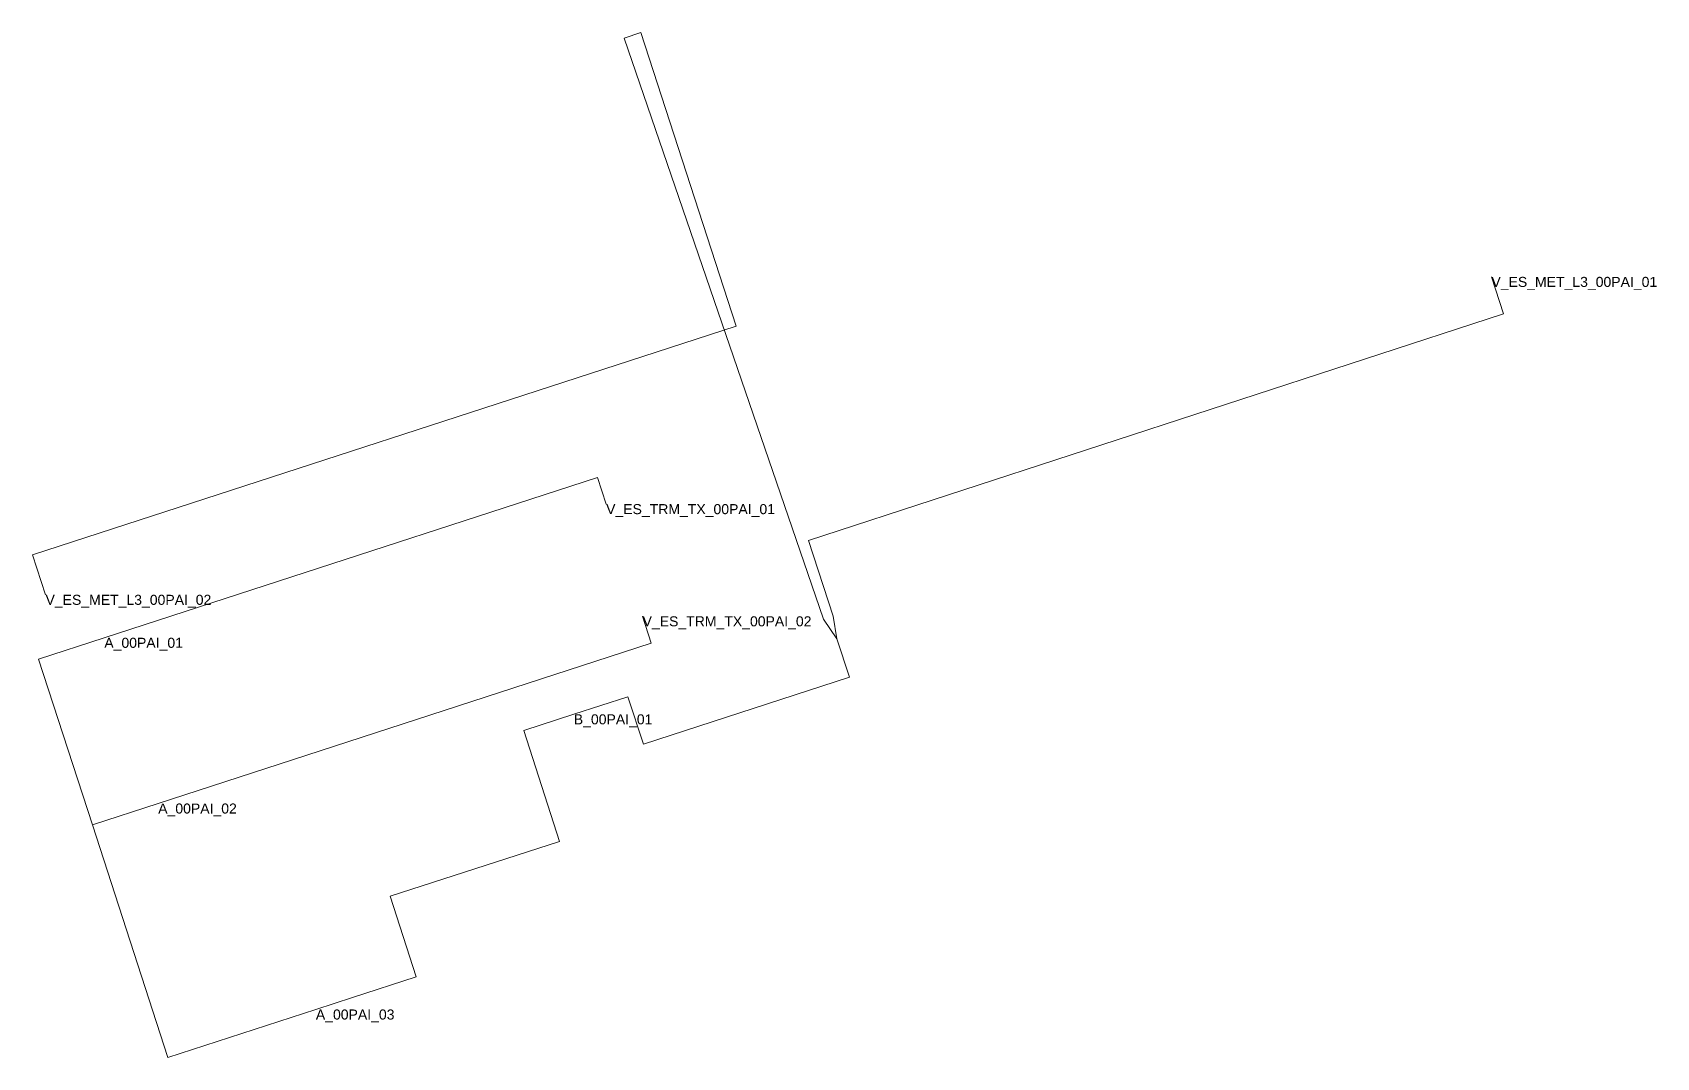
# Model space of a CAD drawing. Header units: metres. Extents: x 426265.4 to 426346.4, y 4581950 to 4582001.1.
import ezdxf
from ezdxf.enums import TextEntityAlignment as Align

# ---------------------------------------------------------------- set-up
doc = ezdxf.new("R2010")
doc.units = ezdxf.units.M
doc.header["$MEASUREMENT"] = 0
for name, color, linetype, lineweight, true_color in [('01_A_AccesTren_t', 40, 'Continuous', 0, 0xffd600), ('01_C_AccesExt_t', 251, 'Continuous', 0, 0x646464), ('01_C_CarrerHoritzontal_l', 251, 'Continuous', 0, 0x646464), ('01_I_Ascensor_l', 251, 'Continuous', 0, 0x646464), ('01_I_BarreraTarifaria_t', 251, 'Continuous', 0, 0x646464), ('01_I_Horitzontal_l', 251, 'Continuous', 0, 0x646464), ('01_I_HoritzontalD_l', 251, 'Continuous', 0, 0x646464), ('01_I_Rampa_l', 251, 'Continuous', 0, 0x646464)]:
    doc.layers.add(name, color=color, linetype=linetype, lineweight=lineweight, true_color=true_color)
doc.styles.add('Style-Arial', font='arial.ttf')

msp = doc.modelspace()

# ---------------------------------------------------------------- linework, layer by layer
at = {"layer": '01_C_CarrerHoritzontal_l'}
msp.add_line((426268.376767, 4581961.556616), (426271.660758, 4581962.621592), dxfattribs=at)
at = {"layer": '01_C_CarrerHoritzontal_l', "flags": 128}
for points in [[(426268.376767, 4581961.556616), (426265.695475, 4581969.82473), (426268.97174, 4581970.8872)], [(426279.525307, 4581952.346963), (426272.140069, 4581949.951981), (426268.376767, 4581961.556616)]]:
    msp.add_lwpolyline(points, dxfattribs=at)
at = {"layer": '01_I_Ascensor_l'}
for p, q in [((426294.901888, 4582000.793996, -10), (426295.731365, 4582001.078693, -30)), ((426281.350314, 4581952.93845, -10), (426279.525307, 4581952.346963))]:
    msp.add_line(p, q, dxfattribs=at)
at = {"layer": '01_I_Ascensor_l', "extrusion": (0.8243643636049895, 0.5655465486210732, 0.0240935128391983), "elevation": 2942748.630044, "flags": 128}
msp.add_lwpolyline([(3537145.845692, -70931.742734), (3537144.659844, -70931.742734), (3537145.703635, -70951.748541)], dxfattribs=at)
at = {"layer": '01_I_Horitzontal_l'}
msp.add_line((426304.847846, 4581971.815938, -10), (426294.901888, 4582000.793996, -10), dxfattribs=at)
at = {"layer": '01_I_Horitzontal_l', "flags": 128}
for points, elevation in [([(426295.731365, 4582001.078693), (426300.489617, 4581986.427005), (426265.389001, 4581975.027801), (426266.039429, 4581973.03092)], -30), ([(426305.325677, 4581971.971476), (426304.09528, 4581975.746556), (426338.765126, 4581987.046366), (426338.1676, 4581988.888119)], -30), ([(426295.862099, 4581965.5761), (426306.141418, 4581968.928847), (426305.518693, 4581970.838084)], -10), ([(426281.350314, 4581952.93845), (426284.535287, 4581953.969939), (426283.231363, 4581957.996118), (426291.681067, 4581960.73265), (426289.892675, 4581966.254745)], -10)]:
    msp.add_lwpolyline(points, dxfattribs=dict(at, elevation=elevation))
for points in [[(426275.673013, 4581973.067298), (426293.570023, 4581978.889659), (426294.004373, 4581977.554536)], [(426278.362031, 4581964.801691), (426296.258937, 4581970.624016), (426295.824585, 4581971.959146)]]:
    msp.add_lwpolyline(points, dxfattribs=at)
at = {"layer": '01_I_HoritzontalD_l'}
msp.add_line((426289.892675, 4581966.254745, -10), (426292.392764, 4581967.070185, -10), dxfattribs=at)
at = {"layer": '01_I_HoritzontalD_l', "elevation": -10, "flags": 128}
msp.add_lwpolyline([(426292.392764, 4581967.070185), (426295.088049, 4581967.949291), (426295.862099, 4581965.5761)], dxfattribs=at)
at = {"layer": '01_I_Rampa_l'}
for p, q in [((426268.97174, 4581970.8872), (426275.673013, 4581973.067298)), ((426271.660758, 4581962.621592), (426278.362031, 4581964.801691))]:
    msp.add_line(p, q, dxfattribs=at)

# ---------------------------------------------------------------- texts
at = {"layer": '01_A_AccesTren_t', "style": 'Style-Arial'}
for s, p in [('V_ES_MET_L3_00PAI_01', (426338.1676, 4581988.888119, -30)), ('V_ES_TRM_TX_00PAI_01', (426294.004373, 4581977.554536)), ('V_ES_MET_L3_00PAI_02', (426266.039429, 4581973.03092, -30)), ('V_ES_TRM_TX_00PAI_02', (426295.824585, 4581971.959146))]:
    msp.add_text(s, height=0.5, dxfattribs=at).set_placement(p, align=Align.TOP_LEFT)
at = {"layer": '01_C_AccesExt_t', "char_height": 0.5, "attachment_point": 1, "line_spacing_factor": 1.2, "style": 'Style-Arial'}
for s, insert in [('A_00PAI_01', (426268.97174, 4581970.8872)), ('A_00PAI_02', (426271.660758, 4581962.621592)), ('A_00PAI_03', (426279.525307, 4581952.346963))]:
    msp.add_mtext(s, dxfattribs=dict(at, insert=insert))
at = {"layer": '01_I_BarreraTarifaria_t', "insert": (426292.392764, 4581967.070185, -10), "char_height": 0.5, "attachment_point": 1, "line_spacing_factor": 1.2, "style": 'Style-Arial'}
msp.add_mtext('B_00PAI_01', dxfattribs=at)

doc.saveas('drawing.dxf')
